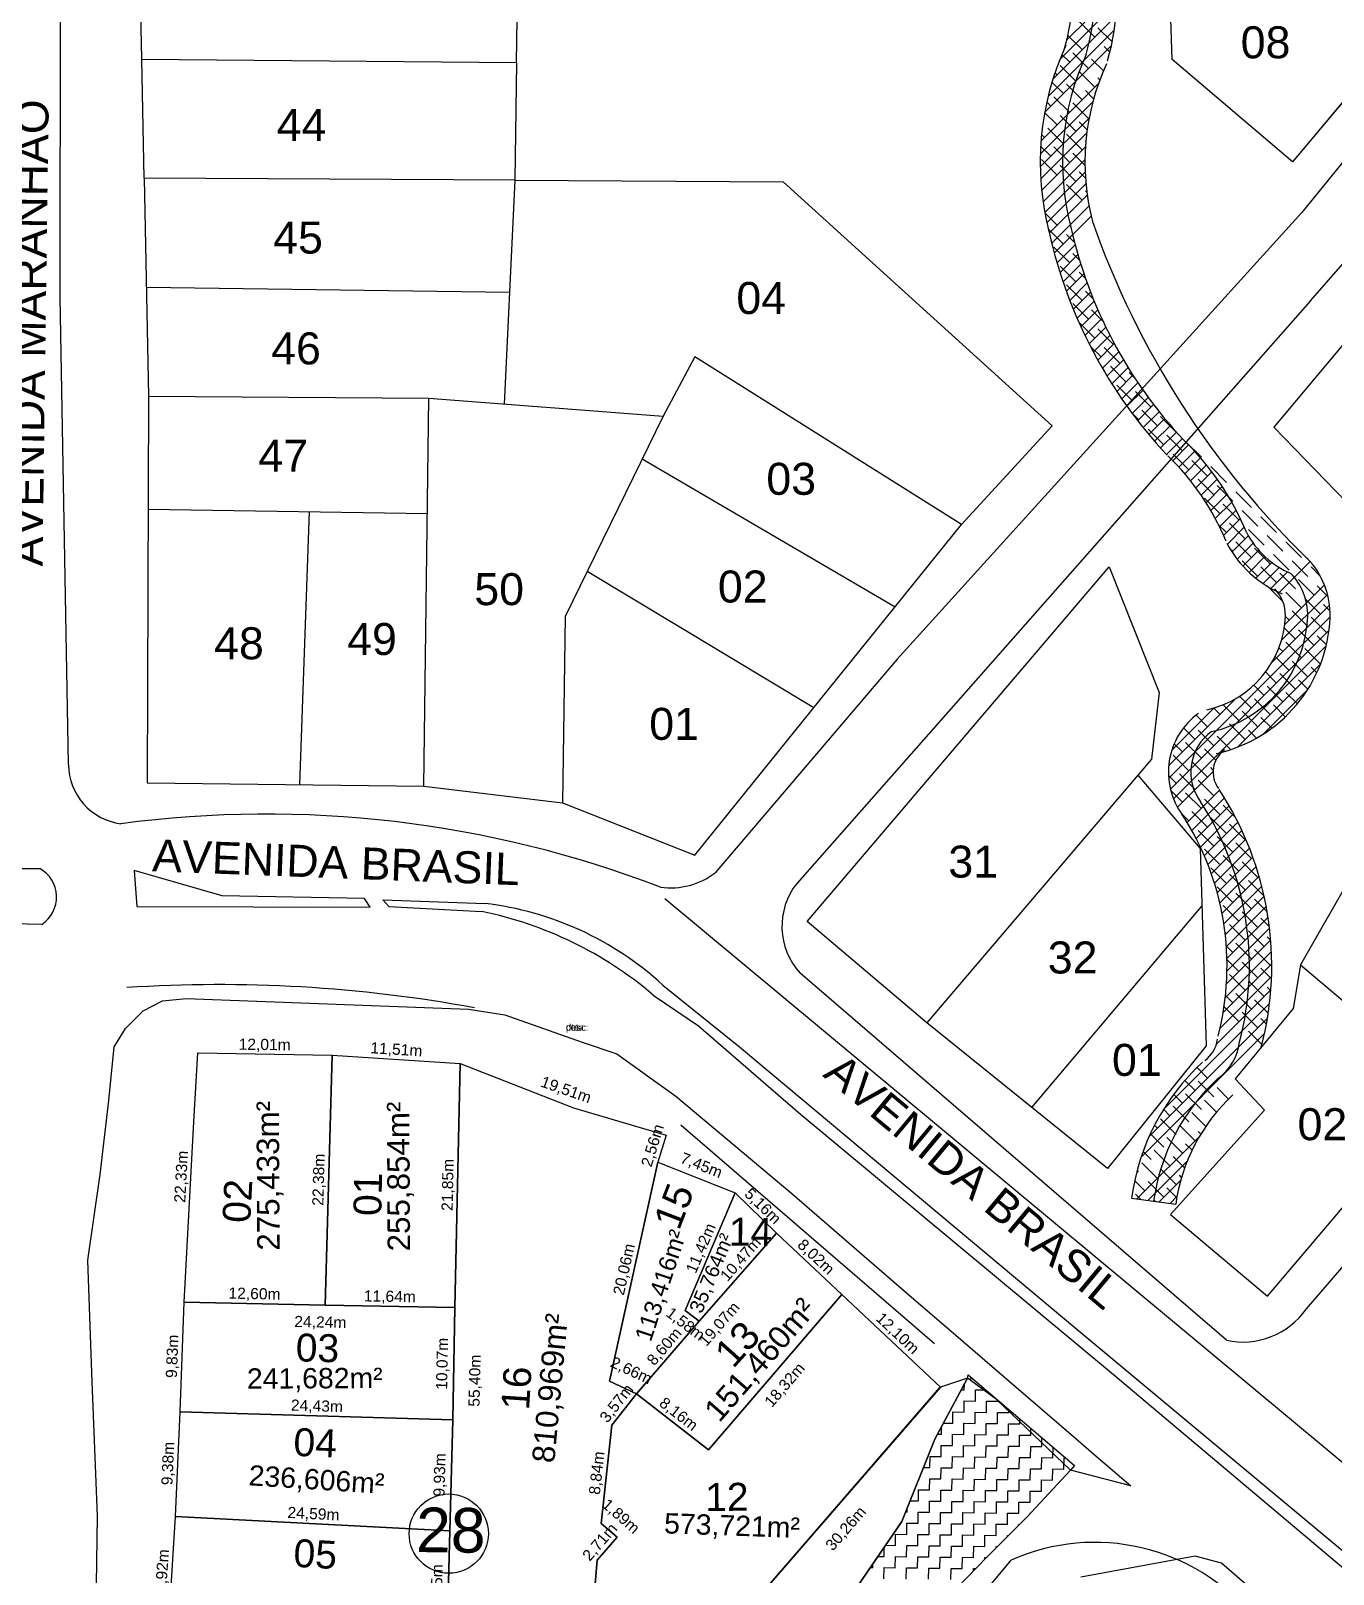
# Model space of a CAD drawing. Header units: metres. Extents: x 3808 to 8215, y 2374 to 6187.
# Drawn here: x 5423.2 to 5539.8, y 4909.9 to 5048 of the extents above; entities that cross this region are included whole.
import ezdxf
from ezdxf.enums import TextEntityAlignment as Align

# ---------------------------------------------------------------- set-up
doc = ezdxf.new("R2010")
doc.units = ezdxf.units.M
doc.linetypes.add('CENTER', pattern=[2, 1.25, -0.25, 0.25, -0.25])
doc.linetypes.add('CONTINUO', pattern=[0])
for name, color, linetype in [('0 - Divisão rela', 7, 'CENTER'), ('0 - Meio Fio', 32, 'Continuous'), ('Areas Lotes', 1, 'Continuous'), ('CORREGO', 7, 'Continuous'), ('COTAS', 7, 'Continuous'), ('Fluxo', 170, 'Continuous'), ('LOTES_LINHAS', 7, 'Continuous'), ('LOTES_Q-28', 7, 'Continuous'), ('Poligono_LOTES_Q_28Anno2', 6, 'Continuous'), ('quadras', 7, 'Continuous'), ('vista', 7, 'Continuous')]:
    doc.layers.add(name, color=color, linetype=linetype)
doc.styles.add('Arial', font='arial.ttf')
doc.styles.add('pedro', font='arial.ttf', dxfattribs={"height": 3})
doc.styles.get("Standard").update_dxf_attribs({"font": 'arial.ttf'})

msp = doc.modelspace()

# ---------------------------------------------------------------- linework, layer by layer
at = {"lineweight": 5}
msp.add_line((5438.198, 4956.508), (5450.208, 4956.302), dxfattribs=at)
at = {"layer": '0 - Divisão rela', "linetype": 'Continuous', "lineweight": 5}
for p, q in [((5619.442, 5113.928), (5534.512, 5012.53)), ((5537.795, 5038.164), (5559.287, 5063.876)), ((5433.197, 5045.45), (5432.959, 5054.907)), ((5466.731, 5045.165), (5466.865, 5055.007)), ((5525.418, 5045.438), (5525.274, 5049.97)), ((5433.404, 5034.804), (5433.197, 5045.45)), ((5433.197, 5045.45), (5466.731, 5045.165)), ((5466.731, 5045.165), (5466.587, 5034.615)), ((5536.199, 5036.255), (5525.418, 5045.438)), ((5543.895, 5045.462), (5536.199, 5036.255)), ((5466.587, 5034.615), (5433.404, 5034.804)), ((5433.404, 5034.804), (5433.783, 5015.291)), ((5466.587, 5034.615), (5465.622, 5014.593)), ((5466.587, 5034.615), (5490.587, 5034.478)), ((5514.687, 5012.653), (5490.587, 5034.478)), ((5433.594, 5025.048), (5466.104, 5024.604)), ((5482.677, 5018.829), (5479.846, 5013.505)), ((5506.566, 5003.818), (5482.677, 5018.829)), ((5433.783, 5015.291), (5433.647, 4980.682)), ((5433.783, 5015.291), (5458.889, 5015.108)), ((5458.443, 4980.401), (5458.889, 5015.108)), ((5458.889, 5015.108), (5479.846, 5013.505)), ((5479.846, 5013.505), (5471.067, 4995.585)), ((5506.566, 5003.818), (5514.687, 5012.653)), ((5534.512, 5012.53), (5551.894, 4994.567)), ((5477.982, 5009.699), (5500.611, 4996.437)), ((5433.744, 5005.179), (5458.757, 5004.799)), ((5448.152, 5004.96), (5447.304, 4980.527)), ((5482.675, 4974.207), (5506.566, 5003.818)), ((5473.044, 4999.621), (5493.35, 4987.438)), ((5492.742, 4968.285), (5519.766, 5000.033)), ((5519.766, 5000.033), (5524.248, 4988.772)), ((5471.067, 4995.585), (5470.841, 4978.899)), ((5524.248, 4988.772), (5523.569, 4982.802)), ((5523.569, 4982.802), (5503.471, 4959.194)), ((5522.346, 4981.366), (5527.914, 4974.797)), ((5433.647, 4980.682), (5458.443, 4980.401)), ((5458.443, 4980.401), (5470.841, 4978.899)), ((5470.841, 4978.899), (5482.675, 4974.207)), ((5527.914, 4974.797), (5528.458, 4957.159)), ((5541.763, 4972.905), (5536.914, 4964.388)), ((5512.863, 4951.624), (5528.073, 4969.638)), ((5503.471, 4959.194), (5492.742, 4968.285)), ((5533.953, 4934.728), (5560.941, 4966.625)), ((5536.914, 4964.388), (5536.251, 4960.501)), ((5536.914, 4964.388), (5549.809, 4953.469)), ((5536.251, 4960.501), (5531.058, 4954.206)), ((5519.631, 4946.169), (5503.471, 4959.194)), ((5528.458, 4957.159), (5519.631, 4946.169)), ((5531.058, 4954.206), (5533.697, 4951.399)), ((5533.697, 4951.399), (5525.269, 4942.043)), ((5525.269, 4942.043), (5533.953, 4934.728))]:
    msp.add_line(p, q, dxfattribs=at)
at = {"layer": '0 - Meio Fio', "linetype": 'Continuous', "lineweight": 5}
for p, q in [((5425.858, 5024.194), (5426.021, 5107.69)), ((5582.399, 5087.889), (5537.039, 5031.734)), ((5537.767, 5023.809), (5587.85, 5081.063)), ((5537.039, 5031.734), (5500.803, 4991.753)), ((5426.613, 4982.323), (5425.858, 5024.194)), ((5537.767, 5023.809), (5491.838, 4971.715)), ((5500.803, 4991.753), (5484.517, 4972.638)), ((5537.433, 4933.612), (5583.694, 4987.222)), ((5417.288, 4973.015), (5424.044, 4973.015)), ((5432.499, 4972.84), (5432.729, 4969.626)), ((5440.385, 4970.561), (5432.499, 4972.84)), ((5453.13, 4970.321), (5440.385, 4970.561)), ((5453.638, 4969.549), (5453.13, 4970.321)), ((5454.76, 4970.225), (5455.286, 4969.603)), ((5454.76, 4970.225), (5463.912, 4969.89)), ((5432.729, 4969.626), (5453.638, 4969.549)), ((5455.286, 4969.603), (5463.624, 4969.172)), ((5424.238, 4968.012), (5417.579, 4968.158)), ((5530.271, 4930.796), (5492.111, 4963.643)), ((5479.836, 4962.581), (5486.675, 4957.048)), ((5478.966, 4961.696), (5483.031, 4958.937)), ((5483.031, 4958.937), (5491.928, 4951.196)), ((5486.675, 4957.048), (5516.878, 4931.79)), ((5491.928, 4951.196), (5520.154, 4927.741)), ((5481.429, 4950.061), (5504.144, 4930.51)), ((5516.878, 4931.79), (5564.846, 4891.817)), ((5520.154, 4927.741), (5535.277, 4915.015)), ((5535.277, 4915.015), (5560.724, 4893.553)), ((5494.571, 4891.516), (5511.016, 4911.117))]:
    msp.add_line(p, q, dxfattribs=at)
for centre, radius, start, end in [((5432.03, 4982.391), 5.418, 180.71638, 262.342), ((5444.332, 4879.469), 98.418, 68.98806, 97.60413), ((5422.626, 4970.454), 2.926, 303.4275, 61.02657), ((5480.489, 4977.963), 6.677, 262.53356, 307.10761), ((5496.726, 4967.84), 6.238, 141.59785, 222.2832), ((5456.691, 4935.467), 34.411, 49.66068, 78.37709), ((5460.521, 4941.499), 28.593, 47.50433, 83.18982), ((5440.087, 4835.598), 127.03, 79.62413, 93.72685), ((5531.749, 4937.554), 6.917, 257.66115, 325.25736), ((5518.494, 4894.262), 18.439, 39.83052, 113.92363)]:
    msp.add_arc(centre, radius, start, end, dxfattribs=at)
at = {"layer": 'CORREGO', "color": 5, "linetype": 'CONTINUO', "lineweight": 5}
for p, q in [((5504.171, 4921.944, 271.364), (5507.099, 4927.404, 271.364)), ((5507.099, 4927.404, 271.364), (5507.169, 4927.71, 271.364)), ((5507.169, 4927.71, 271.364), (5516.674, 4919.582, 271.364)), ((5501.23, 4914.567, 271.364), (5504.171, 4921.944, 271.364)), ((5516.327, 4919.178, 271.364), (5512.425, 4914.964, 271.364)), ((5516.674, 4919.582, 271.364), (5516.327, 4919.178, 271.364)), ((5512.425, 4914.964, 271.364), (5508.797, 4911.334, 271.364)), ((5496.131, 4907.114, 271.364), (5501.23, 4914.567, 271.364)), ((5508.797, 4911.334, 271.364), (5502.786, 4905.174, 271.364))]:
    msp.add_line(p, q, dxfattribs=at)
at = {"layer": 'COTAS', "color": 0, "lineweight": 5}
msp.add_circle((5460.662, 4913.489), 3.548, dxfattribs=at)
at = {"layer": 'Fluxo', "linetype": 'Continuous', "lineweight": 5}
for p, q in [((5515.993, 5047.18), (5520.518, 5051.706)), ((5515.351, 5045.416), (5520.493, 5050.557)), ((5514.739, 5043.682), (5520.404, 5049.346)), ((5518.491, 5047.433), (5517.087, 5048.836)), ((5514.31, 5042.129), (5520.24, 5048.059)), ((5517.368, 5046.31), (5516.086, 5047.592)), ((5520.049, 5046.997), (5518.771, 5048.275)), ((5514.008, 5040.705), (5519.981, 5046.678)), ((5517.929, 5044.626), (5516.526, 5046.03)), ((5519.843, 5046.081), (5519.332, 5046.591)), ((5516.807, 5043.504), (5515.404, 5044.907)), ((5516.245, 5045.188), (5515.544, 5045.89)), ((5519.263, 5044.415), (5518.21, 5045.468)), ((5513.678, 5038.13), (5518.818, 5043.27)), ((5515.684, 5042.381), (5514.656, 5043.409)), ((5515.123, 5044.065), (5514.928, 5044.26)), ((5517.368, 5041.82), (5515.965, 5043.223)), ((5518.491, 5042.943), (5517.087, 5044.346)), ((5518.943, 5043.613), (5518.771, 5043.784)), ((5516.245, 5040.697), (5514.842, 5042.101)), ((5518.389, 5041.921), (5517.649, 5042.662)), ((5513.617, 5036.946), (5518.313, 5041.643)), ((5515.123, 5039.575), (5514.006, 5040.692)), ((5514.562, 5041.259), (5514.194, 5041.627)), ((5517.929, 5040.136), (5516.526, 5041.539)), ((5513.61, 5035.817), (5517.981, 5040.188)), ((5515.684, 5037.891), (5514.281, 5039.294)), ((5516.807, 5039.014), (5515.404, 5040.417)), ((5517.807, 5039.136), (5517.087, 5039.856)), ((5513.652, 5034.737), (5517.77, 5038.854)), ((5514, 5038.452), (5513.73, 5038.723)), ((5517.368, 5037.33), (5515.965, 5038.733)), ((5517.692, 5038.129), (5517.649, 5038.172)), ((5514.562, 5036.769), (5513.648, 5037.682)), ((5515.123, 5035.085), (5513.72, 5036.488)), ((5513.737, 5033.698), (5517.651, 5037.613)), ((5513.859, 5032.699), (5517.608, 5036.447)), ((5516.245, 5036.207), (5514.842, 5037.611)), ((5517.608, 5035.967), (5516.526, 5037.049)), ((5514.017, 5031.734), (5517.626, 5035.343)), ((5516.807, 5034.524), (5515.404, 5035.927)), ((5517.657, 5034.796), (5517.087, 5035.365)), ((5514.206, 5030.801), (5517.698, 5034.292)), ((5517.368, 5032.84), (5515.965, 5034.243)), ((5517.78, 5033.55), (5517.649, 5033.682)), ((5514.424, 5029.896), (5517.816, 5033.288)), ((5514.639, 5028.988), (5517.976, 5032.325)), ((5515.123, 5030.595), (5514.024, 5031.693)), ((5514.871, 5028.098), (5518.173, 5031.4)), ((5515.684, 5028.911), (5514.333, 5030.262)), ((5516.694, 5029.024), (5515.965, 5029.753)), ((5516.245, 5027.227), (5514.842, 5028.63)), ((5515.118, 5027.223), (5516.741, 5028.845)), ((5517.135, 5027.46), (5516.526, 5028.069)), ((5515.381, 5026.363), (5516.985, 5027.966)), ((5516.807, 5025.543), (5515.404, 5026.946)), ((5515.659, 5025.518), (5517.245, 5027.104)), ((5515.952, 5024.688), (5517.521, 5026.257)), ((5517.368, 5023.86), (5515.965, 5025.263)), ((5516.258, 5023.872), (5517.812, 5025.426)), ((5517.681, 5025.792), (5517.087, 5026.385)), ((5516.578, 5023.069), (5518.117, 5024.609)), ((5518.364, 5023.986), (5517.649, 5024.701)), ((5517.929, 5022.176), (5516.526, 5023.579)), ((5516.911, 5022.28), (5518.437, 5023.806)), ((5517.257, 5021.503), (5518.771, 5023.017)), ((5519.234, 5021.993), (5518.21, 5023.018)), ((5518.491, 5020.492), (5517.087, 5021.895)), ((5517.616, 5020.74), (5519.118, 5022.242)), ((5517.987, 5019.988), (5519.479, 5021.48)), ((5520.174, 5019.931), (5518.771, 5021.334)), ((5519.052, 5018.808), (5518.107, 5019.753)), ((5518.37, 5019.249), (5519.853, 5020.732)), ((5518.765, 5018.522), (5520.239, 5019.995)), ((5519.172, 5017.806), (5520.638, 5019.271)), ((5520.736, 5018.247), (5519.332, 5019.65)), ((5519.591, 5017.102), (5521.049, 5018.56)), ((5519.613, 5017.124), (5519.522, 5017.215)), ((5521.297, 5016.563), (5519.894, 5017.966)), ((5520.02, 5016.409), (5521.472, 5017.86)), ((5520.461, 5015.728), (5521.906, 5017.173)), ((5522.087, 5016.895), (5521.577, 5017.405)), ((5521.858, 5014.879), (5520.455, 5016.282)), ((5520.914, 5015.057), (5522.353, 5016.497)), ((5521.377, 5014.398), (5522.811, 5015.832)), ((5523.542, 5014.318), (5522.139, 5015.721)), ((5521.85, 5013.749), (5523.28, 5015.179)), ((5522.335, 5013.111), (5523.761, 5014.537)), ((5522.419, 5013.195), (5521.806, 5013.809)), ((5524.103, 5012.634), (5522.7, 5014.037)), ((5522.83, 5012.484), (5524.253, 5013.907)), ((5523.336, 5011.867), (5524.756, 5013.287)), ((5525.787, 5012.073), (5524.384, 5013.476)), ((5524.664, 5010.95), (5523.261, 5012.354)), ((5523.853, 5011.261), (5525.27, 5012.679)), ((5524.379, 5010.665), (5525.796, 5012.082)), ((5524.917, 5010.08), (5526.332, 5011.495)), ((5526.348, 5010.389), (5524.945, 5011.792)), ((5525.478, 5009.519), (5526.892, 5010.933)), ((5526.91, 5008.705), (5525.506, 5010.108)), ((5526.024, 5008.943), (5527.44, 5010.358)), ((5528.032, 5009.828), (5526.629, 5011.231)), ((5526.551, 5008.346), (5527.969, 5009.765)), ((5527.057, 5007.73), (5528.48, 5009.153)), ((5528.593, 5008.144), (5527.19, 5009.547)), ((5530.277, 5007.583), (5528.874, 5008.986)), ((5527.543, 5007.094), (5528.972, 5008.523)), ((5529.155, 5006.46), (5527.751, 5007.863)), ((5528.009, 5006.438), (5529.446, 5007.875)), ((5530.838, 5005.899), (5529.435, 5007.302)), ((5529.716, 5004.776), (5528.313, 5006.18)), ((5528.454, 5005.76), (5529.901, 5007.207)), ((5528.878, 5005.061), (5530.337, 5006.52)), ((5532.522, 5005.338), (5531.119, 5006.741)), ((5529.28, 5004.341), (5530.753, 5005.813)), ((5529.66, 5003.598), (5531.148, 5005.086)), ((5531.4, 5004.215), (5529.996, 5005.618)), ((5533.083, 5003.654), (5531.68, 5005.057)), ((5530.277, 5003.093), (5529.55, 5003.82)), ((5530.016, 5002.831), (5531.523, 5004.339)), ((5530.362, 5002.055), (5531.876, 5003.569)), ((5531.961, 5002.531), (5530.558, 5003.935)), ((5533.645, 5001.97), (5532.242, 5003.373)), ((5534.767, 5003.093), (5533.364, 5004.496)), ((5530.781, 5001.352), (5532.235, 5002.805)), ((5532.522, 5000.848), (5531.119, 5002.251)), ((5531.247, 5000.695), (5532.676, 5002.124)), ((5535.328, 5001.409), (5533.925, 5002.812)), ((5537.012, 5000.848), (5535.609, 5002.251)), ((5530.838, 5001.409), (5530.589, 5001.658)), ((5533.083, 4999.164), (5531.68, 5000.567)), ((5531.759, 5000.084), (5533.175, 5001.501)), ((5532.315, 4999.518), (5533.73, 5000.933)), ((5534.206, 5000.286), (5532.803, 5001.689)), ((5532.916, 4998.996), (5534.341, 5000.421)), ((5535.89, 4999.725), (5534.487, 5001.128)), ((5534.998, 4997.711), (5537.784, 5000.496)), ((5537.574, 4999.164), (5536.17, 5000.567)), ((5534.767, 4998.603), (5533.364, 5000.006)), ((5533.562, 4998.52), (5535.009, 4999.967)), ((5534.255, 4998.091), (5535.738, 4999.573)), ((5536.451, 4998.041), (5535.048, 4999.444)), ((5538.695, 4999.165), (5537.854, 5000.006)), ((5535.328, 4996.919), (5533.925, 4998.322)), ((5535.489, 4994.834), (5539.05, 4998.395)), ((5537.012, 4996.357), (5535.609, 4997.761)), ((5538.135, 4997.48), (5536.732, 4998.883)), ((5539.367, 4997.37), (5538.415, 4998.322)), ((5534.327, 4991.427), (5539.502, 4996.602)), ((5535.19, 4993.413), (5539.324, 4997.547)), ((5538.696, 4995.796), (5537.293, 4997.199)), ((5539.547, 4996.068), (5538.977, 4996.638)), ((5525.107, 4981.085), (5539.553, 4995.53)), ((5535.89, 4995.235), (5535.552, 4995.573)), ((5537.574, 4994.674), (5536.17, 4996.077)), ((5539.257, 4994.112), (5537.854, 4995.516)), ((5525.266, 4980.121), (5539.455, 4994.31)), ((5536.451, 4993.551), (5535.449, 4994.553)), ((5538.135, 4992.99), (5536.732, 4994.393)), ((5539.223, 4993.024), (5538.415, 4993.832)), ((5525.537, 4979.269), (5539.202, 4992.934)), ((5535.328, 4992.429), (5534.977, 4992.781)), ((5537.012, 4991.867), (5535.609, 4993.271)), ((5538.695, 4991.307), (5537.293, 4992.709)), ((5538.984, 4992.14), (5538.977, 4992.148)), ((5531.276, 4983.886), (5538.695, 4991.305)), ((5535.89, 4990.745), (5534.636, 4991.999)), ((5537.574, 4990.184), (5536.17, 4991.587)), ((5538.361, 4990.518), (5537.854, 4991.025)), ((5533.645, 4988.5), (5532.721, 4989.424)), ((5534.767, 4989.622), (5533.782, 4990.607)), ((5535.328, 4987.938), (5533.925, 4989.342)), ((5536.451, 4989.061), (5535.048, 4990.464)), ((5537.571, 4989.064), (5536.732, 4989.903)), ((5525.107, 4982.207), (5531.153, 4988.253)), ((5530.838, 4987.938), (5530.748, 4988.029)), ((5532.522, 4987.377), (5531.458, 4988.441)), ((5534.206, 4986.816), (5532.803, 4988.219)), ((5533.532, 4985.019), (5537.561, 4989.049)), ((5536.631, 4987.759), (5535.609, 4988.78)), ((5525.388, 4983.611), (5529.167, 4987.39)), ((5528.593, 4985.693), (5527.558, 4986.729)), ((5529.716, 4986.816), (5529.148, 4987.384)), ((5531.4, 4986.255), (5529.996, 4987.658)), ((5533.083, 4985.693), (5531.68, 4987.097)), ((5535.551, 4986.594), (5534.487, 4987.658)), ((5527.471, 4984.571), (5526.438, 4985.604)), ((5529.155, 4984.01), (5527.751, 4985.413)), ((5531.961, 4984.571), (5530.558, 4985.974)), ((5532.97, 4984.684), (5532.242, 4985.413)), ((5534.332, 4985.568), (5533.364, 4986.535)), ((5526.348, 4983.448), (5525.605, 4984.192)), ((5528.032, 4982.887), (5526.629, 4984.29)), ((5530.63, 4983.656), (5529.435, 4984.852)), ((5526.91, 4981.765), (5525.506, 4983.168)), ((5528.593, 4981.203), (5527.19, 4982.606)), ((5529.327, 4982.715), (5528.313, 4983.729)), ((5525.787, 4980.642), (5525.09, 4981.339)), ((5525.226, 4982.326), (5525.129, 4982.422)), ((5525.898, 4978.508), (5529.083, 4981.693)), ((5527.471, 4980.081), (5526.068, 4981.484)), ((5529.089, 4981.83), (5528.874, 4982.045)), ((5526.348, 4978.958), (5525.293, 4980.014)), ((5528.032, 4978.397), (5526.629, 4979.8)), ((5526.767, 4977.132), (5529.669, 4980.034)), ((5529.155, 4979.519), (5527.751, 4980.923)), ((5529.466, 4980.331), (5529.435, 4980.361)), ((5527.18, 4976.422), (5530.103, 4979.346)), ((5527.572, 4975.691), (5530.52, 4978.64)), ((5529.716, 4977.836), (5528.313, 4979.239)), ((5531.102, 4977.572), (5529.996, 4978.678)), ((5526.91, 4977.274), (5526.278, 4977.906)), ((5526.336, 4977.823), (5526.337, 4977.824)), ((5528.593, 4976.713), (5527.19, 4978.116)), ((5527.943, 4974.94), (5530.92, 4977.918)), ((5528.293, 4974.167), (5531.303, 4977.177)), ((5530.277, 4976.152), (5528.874, 4977.555)), ((5531.961, 4975.591), (5530.558, 4976.994)), ((5529.155, 4975.029), (5527.751, 4976.433)), ((5528.62, 4973.372), (5531.667, 4976.419)), ((5528.924, 4972.554), (5532.013, 4975.642)), ((5530.838, 4974.468), (5529.435, 4975.871)), ((5529.716, 4973.346), (5528.313, 4974.749)), ((5529.204, 4971.711), (5532.339, 4974.846)), ((5531.4, 4972.784), (5529.996, 4974.187)), ((5532.522, 4973.907), (5531.119, 4975.31)), ((5530.277, 4971.662), (5528.874, 4973.065)), ((5529.458, 4970.843), (5532.645, 4974.03)), ((5529.685, 4969.947), (5532.93, 4973.192)), ((5533.083, 4972.223), (5531.68, 4973.626)), ((5529.882, 4969.021), (5533.194, 4972.333)), ((5530.047, 4968.065), (5533.434, 4971.451)), ((5531.961, 4971.1), (5530.558, 4972.504)), ((5533.645, 4970.539), (5532.242, 4971.942)), ((5530.838, 4969.978), (5529.435, 4971.381)), ((5530.179, 4967.073), (5533.65, 4970.545)), ((5532.522, 4969.417), (5531.119, 4970.82)), ((5533.926, 4969.135), (5532.803, 4970.259)), ((5531.4, 4968.294), (5529.996, 4969.697)), ((5530.273, 4966.045), (5533.841, 4969.613)), ((5530.325, 4964.974), (5534.004, 4968.653)), ((5533.083, 4967.733), (5531.68, 4969.136)), ((5530.277, 4967.172), (5530.153, 4967.296)), ((5530.33, 4963.857), (5534.137, 4967.664)), ((5531.961, 4966.61), (5530.558, 4968.014)), ((5533.645, 4966.049), (5532.242, 4967.452)), ((5534.119, 4967.82), (5533.364, 4968.575)), ((5530.838, 4965.488), (5530.272, 4966.054)), ((5530.281, 4962.686), (5534.239, 4966.643)), ((5532.522, 4964.927), (5531.119, 4966.33)), ((5534.244, 4966.572), (5533.925, 4966.891)), ((5529.984, 4960.143), (5534.333, 4964.493)), ((5530.17, 4961.452), (5534.305, 4965.587)), ((5531.4, 4963.804), (5530.327, 4964.876)), ((5533.083, 4963.243), (5531.68, 4964.646)), ((5534.206, 4964.365), (5532.803, 4965.768)), ((5529.705, 4958.741), (5534.318, 4963.355)), ((5531.961, 4962.12), (5530.558, 4963.523)), ((5534.311, 4963.138), (5533.364, 4964.085)), ((5529.381, 4957.295), (5534.255, 4962.169)), ((5532.522, 4960.436), (5531.119, 4961.84)), ((5533.645, 4961.559), (5532.242, 4962.962)), ((5534.248, 4962.078), (5533.925, 4962.401)), ((5524.622, 4951.414), (5534.136, 4960.928)), ((5531.4, 4959.314), (5530.064, 4960.649)), ((5530.838, 4960.998), (5530.192, 4961.644)), ((5534.021, 4960.06), (5532.803, 4961.278)), ((5523.359, 4949.028), (5533.952, 4959.621)), ((5533.083, 4958.753), (5531.68, 4960.156)), ((5533.861, 4959.097), (5533.364, 4959.595)), ((5522.64, 4947.187), (5533.69, 4958.236)), ((5533.46, 4957.253), (5532.242, 4958.472)), ((5528.593, 4954.263), (5527.646, 4955.21)), ((5527.471, 4953.14), (5526.56, 4954.051)), ((5529.155, 4952.579), (5527.751, 4953.982)), ((5526.348, 4952.017), (5525.562, 4952.804)), ((5528.032, 4951.456), (5526.629, 4952.859)), ((5529.397, 4951.214), (5528.313, 4952.298)), ((5530.475, 4952.381), (5529.435, 4953.421)), ((5525.226, 4950.895), (5524.654, 4951.466)), ((5526.91, 4950.334), (5525.506, 4951.737)), ((5528.43, 4949.935), (5527.19, 4951.176)), ((5524.103, 4949.772), (5523.842, 4950.033)), ((5525.787, 4949.211), (5524.384, 4950.614)), ((5527.471, 4948.65), (5526.068, 4950.053)), ((5527.989, 4949.254), (5527.751, 4949.492)), ((5528.9, 4950.589), (5528.874, 4950.614)), ((5522.271, 4943.45), (5527.861, 4949.04)), ((5524.664, 4948.089), (5523.473, 4949.28)), ((5526.348, 4947.527), (5524.945, 4948.93)), ((5527.198, 4947.8), (5526.629, 4948.369)), ((5524.103, 4945.282), (5522.7, 4946.685)), ((5523.542, 4946.966), (5522.817, 4947.691)), ((5523.256, 4943.313), (5526.768, 4946.825)), ((5525.226, 4946.405), (5523.823, 4947.808)), ((5526.537, 4946.216), (5525.506, 4947.247)), ((5522.419, 4945.844), (5522.278, 4945.985)), ((5525.787, 4944.721), (5524.384, 4946.124)), ((5526.261, 4945.37), (5526.068, 4945.563)), ((5522.981, 4944.16), (5522.058, 4945.082)), ((5522.616, 4943.402), (5522.139, 4943.879)), ((5524.664, 4943.598), (5523.261, 4945.002)), ((5524.242, 4943.176), (5526.189, 4945.123)), ((5525.832, 4943.553), (5524.945, 4944.44)), ((5523.92, 4943.22), (5523.823, 4943.318)), ((5525.227, 4943.039), (5525.852, 4943.664))]:
    msp.add_line(p, q, dxfattribs=at)
at = {"layer": 'Fluxo', "lineweight": 5}
msp.add_line((5521.778, 4943.518), (5525.74, 4942.967), dxfattribs=at)
at = {"layer": 'Fluxo', "linetype": 'Continuous', "lineweight": 5}
for centre, radius, start, end in [((5497.178, 5051.657), 23.34, 344.25662, 37.44031), ((5497.178, 5051.657), 21.34, 344.25662, 37.44031), ((5497.178, 5051.657), 19.34, 344.25662, 37.44031), ((5538.598, 5036.243), 24.991, 155.25343, 194.66116), ((5538.598, 5036.243), 22.991, 155.25343, 194.66116), ((5538.598, 5036.243), 20.991, 155.25343, 194.66116), ((5556.159, 5039.31), 42.784, 192.58453, 223.1913), ((5556.159, 5039.31), 40.784, 192.58453, 223.1913), ((5509.373, 4993.708), 24.569, 22.38932, 46.04919), ((5509.373, 4993.708), 22.569, 22.38932, 46.04919), ((5539.187, 5006.826), 10.031, 207.91944, 246.97347), ((5539.187, 5006.826), 8.031, 207.91944, 246.97347), ((5532.234, 4995.721), 7.322, 358.4319, 44.25567), ((5532.234, 4995.721), 5.322, 358.4319, 44.25567), ((5532.234, 4995.721), 3.322, 358.4319, 44.25567), ((5526.624, 4995.956), 8.936, 282.25089, 358.00571), ((5526.624, 4995.956), 10.936, 282.25089, 358.00571), ((5526.624, 4995.956), 12.936, 282.25089, 358.00571), ((5531.536, 4981.648), 6.453, 125.57793, 216.66049), ((5531.536, 4981.648), 4.453, 125.57793, 216.66049), ((5531.536, 4981.648), 2.453, 125.57793, 216.66049), ((5505.468, 4964.301), 28.866, 345.33345, 33.1425), ((5505.468, 4964.301), 26.866, 345.33345, 33.1425), ((5505.468, 4964.301), 24.866, 345.33345, 33.1425), ((5526.77, 4958.069), 2.723, 305.33905, 353.06263), ((5526.77, 4958.069), 4.723, 305.33905, 353.06263), ((5541.949, 4940.713), 20.365, 132.66766, 172.08095), ((5541.949, 4940.713), 18.365, 132.66766, 172.08095), ((5541.949, 4940.713), 16.365, 132.66766, 172.08095)]:
    msp.add_arc(centre, radius, start, end, dxfattribs=at)
at = {"layer": 'Fluxo', "lineweight": 5}
msp.add_arc((5592.228, 5056.829), 78.342, 199.30449, 225.97673, dxfattribs=at)
at = {"layer": 'LOTES_LINHAS', "color": 5, "lineweight": 5}
for p, q in [((5433.312, 4960.288), (5435.042, 4961.187)), ((5435.042, 4961.187), (5437.166, 4961.384)), ((5437.166, 4961.384), (5462.425, 4960.433)), ((5462.425, 4960.433), (5465.666, 4959.933)), ((5431.708, 4958.686), (5433.312, 4960.288)), ((5465.666, 4959.933), (5472.608, 4957.469)), ((5430.713, 4957.065), (5431.708, 4958.686)), ((5430.231, 4952.246), (5430.713, 4957.065)), ((5472.608, 4957.469), (5475.706, 4956.431)), ((5475.706, 4956.431), (5481.003, 4952.65)), ((5429.458, 4945.635), (5430.231, 4952.246)), ((5481.003, 4952.65), (5491.374, 4943.919)), ((5428.338, 4937.965), (5429.458, 4945.635)), ((5491.374, 4943.919), (5501.643, 4935.042)), ((5428.737, 4927.073), (5428.338, 4937.965)), ((5501.643, 4935.042), (5505.835, 4931.434)), ((5505.835, 4931.434), (5512.307, 4925.851)), ((5507.099, 4927.404), (5504.171, 4921.944)), ((5507.099, 4927.404), (5504.68, 4926.606)), ((5509.693, 4925.483), (5507.099, 4927.404)), ((5509.693, 4925.483), (5507.099, 4927.404)), ((5429.216, 4915.066), (5428.737, 4927.073)), ((5512.307, 4925.851), (5516.795, 4921.997)), ((5513.01, 4922.331), (5509.693, 4925.483)), ((5516.327, 4919.178), (5509.693, 4925.483)), ((5504.171, 4921.944), (5501.23, 4914.567)), ((5516.327, 4919.178), (5513.01, 4922.331)), ((5516.795, 4921.997), (5518.608, 4920.432)), ((5518.608, 4920.432), (5521.71, 4917.764)), ((5512.425, 4914.964), (5516.327, 4919.178)), ((5521.71, 4917.764), (5516.327, 4919.178)), ((5428.994, 4901.404), (5429.216, 4915.066)), ((5508.797, 4911.334), (5512.425, 4914.964)), ((5501.23, 4914.567), (5496.131, 4907.114)), ((5502.786, 4905.174), (5508.797, 4911.334)), ((5527.492, 4911.474), (5517.239, 4909.599)), ((5529.83, 4910.838), (5527.492, 4911.474)), ((5536.757, 4904.864), (5529.83, 4910.838))]:
    msp.add_line(p, q, dxfattribs=at)
at = {"layer": 'LOTES_LINHAS', "color": 5, "linetype": 'Continuous', "lineweight": 5}
for p, q in [((5507.076, 4927.361), (5507.584, 4927.355)), ((5506.543, 4926.367), (5506.811, 4926.364)), ((5506.811, 4926.364), (5506.817, 4926.878)), ((5507.8, 4925.353), (5507.811, 4926.353)), ((5507.811, 4926.353), (5508.769, 4926.342)), ((5506.789, 4924.364), (5506.8, 4925.364)), ((5506.8, 4925.364), (5507.8, 4925.353)), ((5508.789, 4924.342), (5508.8, 4925.342)), ((5508.8, 4925.342), (5509.8, 4925.33)), ((5509.8, 4925.33), (5509.801, 4925.459)), ((5510.788, 4924.319), (5510.792, 4924.612)), ((5504.766, 4922.387), (5504.774, 4923.068)), ((5504.944, 4923.385), (5505.778, 4923.375)), ((5505.778, 4923.375), (5505.789, 4924.375)), ((5505.789, 4924.375), (5506.789, 4924.364)), ((5506.766, 4922.364), (5506.777, 4923.364)), ((5506.777, 4923.364), (5507.777, 4923.353)), ((5507.777, 4923.353), (5507.789, 4924.353)), ((5507.789, 4924.353), (5508.789, 4924.342)), ((5508.766, 4922.342), (5508.777, 4923.342)), ((5508.777, 4923.342), (5509.777, 4923.33)), ((5509.777, 4923.33), (5509.789, 4924.33)), ((5509.789, 4924.33), (5510.788, 4924.319)), ((5510.766, 4922.319), (5510.777, 4923.319)), ((5510.777, 4923.319), (5511.777, 4923.308)), ((5511.777, 4923.308), (5511.782, 4923.765)), ((5504.411, 4922.391), (5504.766, 4922.387)), ((5505.755, 4921.376), (5505.766, 4922.376)), ((5505.766, 4922.376), (5506.766, 4922.364)), ((5507.755, 4921.353), (5507.766, 4922.353)), ((5507.766, 4922.353), (5508.766, 4922.342)), ((5509.755, 4921.331), (5509.766, 4922.331)), ((5509.766, 4922.331), (5510.766, 4922.319)), ((5511.755, 4921.308), (5511.766, 4922.308)), ((5511.766, 4922.308), (5512.766, 4922.297)), ((5512.766, 4922.297), (5512.773, 4922.918)), ((5513.755, 4921.286), (5513.763, 4922.071)), ((5503.733, 4919.398), (5503.744, 4920.398)), ((5503.744, 4920.398), (5504.744, 4920.387)), ((5504.744, 4920.387), (5504.755, 4921.387)), ((5504.755, 4921.387), (5505.755, 4921.376)), ((5505.733, 4919.376), (5505.744, 4920.376)), ((5505.744, 4920.376), (5506.744, 4920.364)), ((5506.744, 4920.364), (5506.755, 4921.364)), ((5506.755, 4921.364), (5507.755, 4921.353)), ((5507.732, 4919.353), (5507.744, 4920.353)), ((5507.744, 4920.353), (5508.744, 4920.342)), ((5508.744, 4920.342), (5508.755, 4921.342)), ((5508.755, 4921.342), (5509.755, 4921.331)), ((5509.732, 4919.331), (5509.744, 4920.331)), ((5509.744, 4920.331), (5510.743, 4920.319)), ((5510.743, 4920.319), (5510.755, 4921.319)), ((5510.755, 4921.319), (5511.755, 4921.308)), ((5511.732, 4919.308), (5511.743, 4920.308)), ((5511.743, 4920.308), (5512.743, 4920.297)), ((5512.743, 4920.297), (5512.755, 4921.297)), ((5512.755, 4921.297), (5513.755, 4921.286)), ((5513.732, 4919.286), (5513.743, 4920.286)), ((5513.743, 4920.286), (5514.743, 4920.274)), ((5514.743, 4920.274), (5514.754, 4921.224)), ((5503.159, 4919.405), (5503.733, 4919.398)), ((5504.721, 4918.387), (5504.733, 4919.387)), ((5504.733, 4919.387), (5505.733, 4919.376)), ((5506.721, 4918.365), (5506.732, 4919.364)), ((5506.732, 4919.364), (5507.732, 4919.353)), ((5508.721, 4918.342), (5508.732, 4919.342)), ((5508.732, 4919.342), (5509.732, 4919.331)), ((5510.721, 4918.32), (5510.732, 4919.319)), ((5510.732, 4919.319), (5511.732, 4919.308)), ((5512.721, 4918.297), (5512.732, 4919.297)), ((5512.732, 4919.297), (5513.732, 4919.286)), ((5514.721, 4918.275), (5514.732, 4919.274)), ((5514.732, 4919.274), (5515.732, 4919.263)), ((5515.732, 4919.263), (5515.743, 4920.263)), ((5515.743, 4920.263), (5515.88, 4920.262)), ((5503.71, 4917.398), (5503.721, 4918.398)), ((5503.721, 4918.398), (5504.721, 4918.387)), ((5505.71, 4917.376), (5505.721, 4918.376)), ((5505.721, 4918.376), (5506.721, 4918.365)), ((5507.71, 4917.353), (5507.721, 4918.353)), ((5507.721, 4918.353), (5508.721, 4918.342)), ((5509.71, 4917.331), (5509.721, 4918.331)), ((5509.721, 4918.331), (5510.721, 4918.32)), ((5511.71, 4917.308), (5511.721, 4918.308)), ((5511.721, 4918.308), (5512.721, 4918.297)), ((5513.71, 4917.286), (5513.721, 4918.286)), ((5513.721, 4918.286), (5514.721, 4918.275)), ((5501.968, 4916.418), (5502.699, 4916.41)), ((5502.699, 4916.41), (5502.71, 4917.41)), ((5502.71, 4917.41), (5503.71, 4917.398)), ((5503.688, 4915.398), (5503.699, 4916.398)), ((5503.699, 4916.398), (5504.699, 4916.387)), ((5504.699, 4916.387), (5504.71, 4917.387)), ((5504.71, 4917.387), (5505.71, 4917.376)), ((5505.688, 4915.376), (5505.699, 4916.376)), ((5505.699, 4916.376), (5506.699, 4916.365)), ((5506.699, 4916.365), (5506.71, 4917.365)), ((5506.71, 4917.365), (5507.71, 4917.353)), ((5507.687, 4915.353), (5507.699, 4916.353)), ((5507.699, 4916.353), (5508.699, 4916.342)), ((5508.699, 4916.342), (5508.71, 4917.342)), ((5508.71, 4917.342), (5509.71, 4917.331)), ((5509.687, 4915.331), (5509.699, 4916.331)), ((5509.699, 4916.331), (5510.698, 4916.32)), ((5510.698, 4916.32), (5510.71, 4917.32)), ((5510.71, 4917.32), (5511.71, 4917.308)), ((5511.687, 4915.308), (5511.698, 4916.308)), ((5511.698, 4916.308), (5512.698, 4916.297)), ((5512.698, 4916.297), (5512.71, 4917.297)), ((5512.71, 4917.297), (5513.71, 4917.286)), ((5501.571, 4915.422), (5501.688, 4915.421)), ((5501.688, 4915.421), (5501.691, 4915.723)), ((5502.676, 4914.41), (5502.688, 4915.41)), ((5502.688, 4915.41), (5503.688, 4915.398)), ((5504.676, 4914.387), (5504.688, 4915.387)), ((5504.688, 4915.387), (5505.688, 4915.376)), ((5506.676, 4914.365), (5506.687, 4915.365)), ((5506.687, 4915.365), (5507.687, 4915.353)), ((5508.676, 4914.342), (5508.687, 4915.342)), ((5508.687, 4915.342), (5509.687, 4915.331)), ((5510.676, 4914.32), (5510.687, 4915.32)), ((5510.687, 4915.32), (5511.687, 4915.308)), ((5512.687, 4915.297), (5512.733, 4915.297)), ((5512.687, 4915.247), (5512.687, 4915.297)), ((5500.654, 4912.432), (5500.665, 4913.432)), ((5500.665, 4913.432), (5501.665, 4913.421)), ((5501.665, 4913.421), (5501.677, 4914.421)), ((5501.677, 4914.421), (5502.676, 4914.41)), ((5502.654, 4912.41), (5502.665, 4913.41)), ((5502.665, 4913.41), (5503.665, 4913.399)), ((5503.665, 4913.399), (5503.676, 4914.399)), ((5503.676, 4914.399), (5504.676, 4914.387)), ((5504.654, 4912.387), (5504.665, 4913.387)), ((5504.665, 4913.387), (5505.665, 4913.376)), ((5505.665, 4913.376), (5505.676, 4914.376)), ((5505.676, 4914.376), (5506.676, 4914.365)), ((5507.665, 4913.354), (5507.676, 4914.354)), ((5507.676, 4914.354), (5508.676, 4914.342)), ((5509.665, 4913.331), (5509.676, 4914.331)), ((5509.676, 4914.331), (5510.676, 4914.32)), ((5511.675, 4914.214), (5511.676, 4914.309)), ((5511.676, 4914.309), (5511.768, 4914.307)), ((5499.643, 4911.444), (5499.652, 4912.26)), ((5499.777, 4912.442), (5500.654, 4912.432)), ((5501.643, 4911.421), (5501.654, 4912.421)), ((5501.654, 4912.421), (5502.654, 4912.41)), ((5503.643, 4911.399), (5503.654, 4912.399)), ((5503.654, 4912.399), (5504.654, 4912.387)), ((5505.643, 4911.376), (5505.654, 4912.376)), ((5505.654, 4912.376), (5506.654, 4912.365)), ((5506.654, 4912.365), (5506.665, 4913.365)), ((5506.665, 4913.365), (5507.665, 4913.354)), ((5507.642, 4911.354), (5507.654, 4912.354)), ((5507.654, 4912.354), (5508.654, 4912.342)), ((5508.654, 4912.342), (5508.665, 4913.342)), ((5508.665, 4913.342), (5509.665, 4913.331)), ((5509.652, 4912.189), (5509.654, 4912.331)), ((5509.654, 4912.331), (5509.792, 4912.33)), ((5510.663, 4913.202), (5510.665, 4913.32)), ((5510.665, 4913.32), (5510.78, 4913.319)), ((5499.098, 4911.45), (5499.643, 4911.444)), ((5500.632, 4910.433), (5500.643, 4911.433)), ((5500.643, 4911.433), (5501.643, 4911.421)), ((5502.631, 4910.41), (5502.643, 4911.41)), ((5502.643, 4911.41), (5503.643, 4911.399)), ((5504.631, 4910.388), (5504.643, 4911.387)), ((5504.643, 4911.387), (5505.643, 4911.376)), ((5506.631, 4910.365), (5506.642, 4911.365)), ((5506.642, 4911.365), (5507.642, 4911.354)), ((5508.64, 4911.174), (5508.642, 4911.342)), ((5508.642, 4911.342), (5508.804, 4911.341)), ((5499.62, 4909.444), (5499.632, 4910.444)), ((5499.632, 4910.444), (5500.632, 4910.433)), ((5501.62, 4909.421), (5501.632, 4910.421)), ((5501.632, 4910.421), (5502.631, 4910.41)), ((5503.62, 4909.399), (5503.631, 4910.399)), ((5503.631, 4910.399), (5504.631, 4910.388)), ((5505.62, 4909.376), (5505.631, 4910.376)), ((5505.631, 4910.376), (5506.631, 4910.365)), ((5507.629, 4910.137), (5507.631, 4910.354)), ((5507.631, 4910.354), (5507.838, 4910.351))]:
    msp.add_line(p, q, dxfattribs=at)
at = {"layer": 'LOTES_LINHAS', "lineweight": 5}
for p, q in [((5504.68, 4926.606), (5484.845, 4903.749)), ((5484.845, 4903.749), (5504.635, 4926.559))]:
    msp.add_line(p, q, dxfattribs=at)
at = {"layer": 'LOTES_LINHAS', "color": 4, "linetype": 'Continuous', "lineweight": 5, "true_color": 0x13e5ec}
for p, q in [((5498.632, 4910.455), (5498.635, 4910.774)), ((5498.419, 4910.457), (5498.632, 4910.455))]:
    msp.add_line(p, q, dxfattribs=at)
at = {"layer": 'LOTES_Q-28', "lineweight": 5}
for p, q in [((5437.825, 4950.351), (5438.198, 4956.508)), ((5438.198, 4956.508), (5450.208, 4956.302)), ((5450.208, 4956.302), (5449.582, 4933.928)), ((5449.582, 4933.928), (5450.208, 4956.302)), ((5450.208, 4956.302), (5461.693, 4955.579)), ((5450.208, 4956.302), (5450.208, 4956.302)), ((5461.693, 4955.579), (5461.217, 4933.733)), ((5461.217, 4933.733), (5461.693, 4955.579)), ((5461.693, 4955.579), (5471.823, 4951.608)), ((5461.693, 4955.579), (5461.693, 4955.579)), ((5471.823, 4951.608), (5480.117, 4949.165)), ((5436.985, 4934.215), (5437.825, 4950.351)), ((5480.117, 4949.165), (5479.368, 4946.722)), ((5479.368, 4946.722), (5475.058, 4927.134)), ((5475.058, 4927.134), (5479.368, 4946.722)), ((5479.368, 4946.722), (5486.298, 4943.975)), ((5481.823, 4933.464), (5486.298, 4943.975)), ((5486.298, 4943.975), (5481.823, 4933.464)), ((5486.298, 4943.975), (5489.997, 4940.373)), ((5486.298, 4943.975), (5486.298, 4943.975)), ((5489.997, 4940.373), (5483.085, 4932.509)), ((5483.085, 4932.509), (5489.997, 4940.373)), ((5489.997, 4940.373), (5495.851, 4934.885)), ((5489.997, 4940.373), (5489.997, 4940.373)), ((5436.601, 4924.394), (5436.985, 4934.215)), ((5436.985, 4934.215), (5449.582, 4933.928)), ((5449.582, 4933.928), (5436.985, 4934.215)), ((5436.985, 4934.215), (5436.985, 4934.215)), ((5495.851, 4934.885), (5483.91, 4920.997)), ((5483.91, 4920.997), (5495.851, 4934.885)), ((5495.851, 4934.885), (5504.68, 4926.606)), ((5495.851, 4934.885), (5495.851, 4934.885)), ((5449.582, 4933.928), (5461.217, 4933.733)), ((5461.217, 4933.733), (5449.582, 4933.928)), ((5461.217, 4933.733), (5461.021, 4923.662)), ((5461.021, 4923.662), (5461.217, 4933.733)), ((5483.085, 4932.509), (5481.823, 4933.464)), ((5481.823, 4933.464), (5483.085, 4932.509)), ((5483.085, 4932.509), (5477.468, 4926.003)), ((5477.468, 4926.003), (5483.085, 4932.509)), ((5475.058, 4927.134), (5477.468, 4926.003)), ((5477.468, 4926.003), (5475.058, 4927.134)), ((5475.058, 4927.134), (5475.058, 4927.134)), ((5477.468, 4926.003), (5475.268, 4923.19)), ((5475.268, 4923.19), (5477.468, 4926.003)), ((5483.91, 4920.997), (5477.468, 4926.003)), ((5477.468, 4926.003), (5483.91, 4920.997)), ((5504.68, 4926.606), (5484.845, 4903.749)), ((5436.204, 4915.025), (5436.601, 4924.394)), ((5436.601, 4924.394), (5461.021, 4923.662)), ((5436.601, 4924.394), (5436.601, 4924.394)), ((5461.021, 4923.662), (5436.601, 4924.394)), ((5461.021, 4923.662), (5460.757, 4913.733)), ((5460.757, 4913.733), (5461.021, 4923.662)), ((5461.021, 4923.662), (5461.021, 4923.662)), ((5475.268, 4923.19), (5474.305, 4914.404)), ((5474.305, 4914.404), (5475.268, 4923.19)), ((5435.566, 4905.122), (5436.204, 4915.025)), ((5436.204, 4915.025), (5460.757, 4913.733)), ((5460.757, 4913.733), (5436.204, 4915.025)), ((5460.757, 4913.733), (5460.511, 4903.785)), ((5460.511, 4903.785), (5460.757, 4913.733)), ((5474.305, 4914.404), (5475.726, 4913.161)), ((5475.726, 4913.161), (5474.305, 4914.404)), ((5475.726, 4913.161), (5473.953, 4911.114)), ((5473.953, 4911.114), (5475.726, 4913.161)), ((5473.953, 4911.114), (5472.672, 4895.574)), ((5472.672, 4895.574), (5473.953, 4911.114))]:
    msp.add_line(p, q, dxfattribs=at)
at = {"layer": 'quadras', "lineweight": 5}
for p, q in [((5437.825, 4950.351), (5438.198, 4956.508)), ((5438.198, 4956.508), (5450.208, 4956.302)), ((5450.208, 4956.302), (5461.693, 4955.579)), ((5461.693, 4955.579), (5471.823, 4951.608)), ((5471.823, 4951.608), (5480.117, 4949.165)), ((5436.985, 4934.215), (5437.825, 4950.351)), ((5480.117, 4949.165), (5479.368, 4946.722)), ((5479.368, 4946.722), (5486.298, 4943.975)), ((5486.298, 4943.975), (5489.997, 4940.373)), ((5489.997, 4940.373), (5495.851, 4934.885)), ((5436.601, 4924.394), (5436.985, 4934.215)), ((5495.851, 4934.885), (5504.68, 4926.606)), ((5504.68, 4926.606), (5484.845, 4903.749)), ((5436.204, 4915.025), (5436.601, 4924.394)), ((5435.566, 4905.122), (5436.204, 4915.025))]:
    msp.add_line(p, q, dxfattribs=at)
at = {"layer": 'vista', "lineweight": 5}
msp.add_line((5479.991, 4970.336, -540.279), (5578.865, 4888.066), dxfattribs=at)

# ---------------------------------------------------------------- texts
at = {"lineweight": 5}
for tag in ['desc:', 'cota:', 'pto:']:
    msp.add_attdef(tag, (5471.147, 4958.513, 268.915), '', height=0.6, rotation=359.35516, dxfattribs=at)
at = {"layer": 'Areas Lotes', "color": 1, "lineweight": 5, "style": 'Arial'}
for s, height, rotation, p in [('275,433m²', 2.0071, 90.2915, (5445.521, 4938.816)), ('255,854m²', 2.0071, 90.2915, (5457.193, 4938.752)), ('113,416m²', 1.5414, 71.74066, (5478.741, 4930.578)), ('35,764m²', 1.2674, 67.30841, (5483.305, 4933.102)), ('151,460m²', 2.0071, 48.95411, (5484.877, 4923.35)), ('810,969m²', 2.0071, 84.67974, (5470.102, 4919.747)), ('241,682m²', 1.8197, 0.2915, (5442.594, 4926.456)), ('236,606m²', 1.8197, 356.35031, (5442.705, 4917.814)), ('573,721m²', 1.8197, 358.06496, (5479.915, 4913.511))]:
    msp.add_text(s, height=height, rotation=rotation, dxfattribs=at).set_placement(p)
at = {"layer": 'COTAS', "lineweight": 5, "style": 'Arial'}
for s, rotation, p in [('12,01m', 359.35516, (5441.846, 4956.796)), ('11,51m', 356.39434, (5453.62, 4956.488)), ('19,51m', 340.80662, (5468.807, 4953.526)), ('2,56m', 72.94651, (5478.798, 4946.228)), ('22,33m', 86.88657, (5437.067, 4943.081)), ('22,38m', 88.39521, (5449.431, 4942.822)), ('21,85m', 88.75232, (5461.005, 4942.36)), ('7,45m', 338.37343, (5481.301, 4946.719)), ('5,16m', 315.7709, (5487.047, 4943.804)), ('11,42m', 66.93752, (5482.768, 4936.704)), ('10,47m', 48.68501, (5485.612, 4935.989)), ('8,02m', 316.84168, (5491.794, 4939.237)), ('20,06m', 77.59227, (5476.327, 4934.762)), ('12,60m', 358.69167, (5440.932, 4934.525)), ('11,64m', 359.04203, (5453.046, 4934.27)), ('24,24m', 358.8599, (5446.827, 4931.981)), ('1,58m', 322.902, (5480.021, 4933.04)), ('19,07m', 48.91407, (5483.718, 4930.178)), ('12,10m', 316.84168, (5498.816, 4932.653)), ('8,60m', 49.19309, (5479.05, 4928.448)), ('9,83m', 87.75832, (5436.318, 4927.396)), ('10,07m', 88.8802, (5460.512, 4926.348)), ('55,40m', 88.63909, (5463.414, 4924.835)), ('2,66m', 334.87111, (5475.039, 4928.472)), ('18,32m', 49.31174, (5489.582, 4924.716)), ('3,57m', 51.97949, (5474.867, 4923.326)), ('24,43m', 358.28332, (5446.518, 4924.497)), ('8,16m', 322.1509, (5479.415, 4924.997)), ('9,38m', 87.5775, (5435.922, 4917.803)), ('9,93m', 88.47948, (5460.275, 4916.788)), ('8,84m', 83.7448, (5474.18, 4916.928)), ('1,89m', 318.8039, (5474.295, 4915.954)), ('24,59m', 356.98776, (5446.2, 4914.899)), ('30,26m', 49.05465, (5495.039, 4911.871)), ('2,71m', 49.10202, (5473.282, 4910.95)), ('9,92m', 86.31211, (5435.362, 4908.178)), ('9,95m', 88.5818, (5460.025, 4906.848))]:
    msp.add_text(s, height=1, rotation=rotation, dxfattribs=at).set_placement(p)
at = {"layer": 'COTAS', "color": 0, "lineweight": 5, "style": 'Arial'}
msp.add_text('28', height=4, rotation=359.35516, dxfattribs=at).set_placement((5457.718, 4911.837))
at = {"layer": 'Poligono_LOTES_Q_28Anno2', "color": 18, "lineweight": 5, "true_color": 0x000000, "style": 'Arial'}
for s, rotation, p in [('01', 88.8879, (5455.407, 4943.823)), ('02', 87.14489, (5443.734, 4943.156)), ('15', 68.93457, (5482.67, 4942.084)), ('14', 359.35516, (5487.662, 4938.497)), ('03', 358.61776, (5448.861, 4928.109)), ('13', 48.09985, (5487.976, 4929.129)), ('16', 86.31514, (5468.714, 4926.386)), ('04', 357.55643, (5448.623, 4919.624)), ('12', 0.68252, (5485.58, 4914.77)), ('05', 356.86719, (5448.606, 4909.667))]:
    msp.add_text(s, height=2.5, rotation=rotation, dxfattribs=at).set_placement(p, align=Align.BOTTOM_CENTER)
at = {"layer": 'vista', "lineweight": 5, "style": 'pedro'}
for s, p in [('08', (5531.556, 5045.537)), ('44', (5445.259, 5038.144)), ('45', (5444.943, 5028.06)), ('04', (5486.409, 5022.651)), ('46', (5444.762, 5018.141)), ('47', (5443.618, 5008.529)), ('03', (5489.091, 5006.467)), ('50', (5462.946, 4996.59)), ('02', (5484.754, 4996.825)), ('49', (5451.567, 4992.127)), ('48', (5439.656, 4991.746)), ('01', (5478.608, 4984.534)), ('31', (5505.384, 4972.204)), ('32', (5514.284, 4963.622)), ('01', (5520.034, 4954.456)), ('02', (5536.646, 4948.7))]:
    msp.add_text(s, height=2.864, dxfattribs=at).set_placement(p)
for s, rotation, p in [('AVENIDA MARANHÃO', 89.23936, (5424.292, 5000.052)), ('AVENIDA BRASIL', 357.80762, (5434.079, 4972.778)), ('AVENIDA BRASIL', 320.16905, (5494.063, 4954.464))]:
    msp.add_text(s, height=2.86398, rotation=rotation, dxfattribs=at).set_placement(p)

doc.saveas('drawing.dxf')
